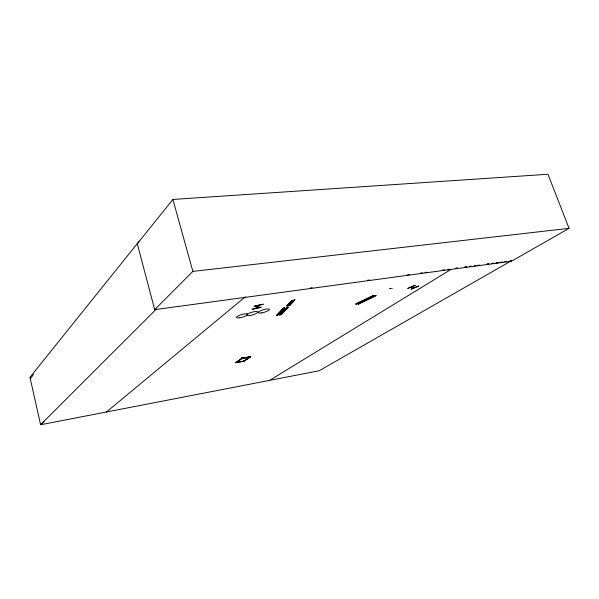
<?xml version="1.0" encoding="UTF-8"?>
<svg xmlns="http://www.w3.org/2000/svg" width="599" height="599" viewBox="0 0 599 599"><rect width="100%" height="100%" fill="white"/><g stroke="black" fill="none" stroke-linecap="round" stroke-linejoin="round"><path stroke-width="0.9" d="M250.053 356.877L243.598 361.242M261.067 307.294L252.067 309.324L261.134 307.122M415.07 287.505L414.388 287.58L414.785 287.632M255.713 308.358L257.577 305.542M256.095 308.223L257.989 305.385M375.775 295.517L358.165 304.015M376.209 295.517L358.651 304.015M356.652 304.022L374.225 295.509M356.165 304.03L373.941 295.517M241.861 358.209L241.771 357.76M250.682 356.577L244.115 361.227L235.437 362.769L241.981 358.105M289.931 305.288L289.512 305.363L294.82 299.829M294.266 299.942L288.965 305.475L294.102 300.092M284.959 307.781L277.786 315.351M288.374 307.115L281.088 314.685M291.968 300.399L286.689 305.917L292.522 300.286M287.677 305.722L287.25 305.819M276.978 315.546L284.181 307.953M280.272 314.872L287.557 307.28M256.185 308.298L258.087 305.43M257.181 308.081L259.157 305.131M263.126 304.322L254.043 306.321L263.238 304.157M30.25 378.643L33.499 374.562M139.193 241.225L29.95 377.303L40.605 424.743L269.602 380.38M172.879 199.445L137.291 243.763L154.692 309.653L511.546 261.201L569.05 228.339L547.973 174.257L172.879 199.445L192.863 271.392L154.692 309.653M286.764 305.917L291.878 300.548M287.063 305.857L292.027 300.384M287.647 305.752L292.582 300.271M289.324 305.408L294.319 299.934M289.909 305.303L294.88 299.822M281.073 314.707L288.411 307.085M44.049 421.269L40.605 424.743L156.324 309.077M106.323 412.119L245.305 296.805M375.753 295.532L358.269 304.03M357.835 304.03L375.408 295.509M355.813 304.06L373.477 295.502L355.784 304.045M257.196 306.77L258.199 306.553M412.097 286.921L411.491 287.011M415.01 287.513L411.76 286.854M243.958 361.175L250.771 356.57L241.929 358.307M242.31 358.254L235.984 362.672L242.318 358.239L242.138 357.655M389.732 288.568C391.267 288.576 389.799 288.044 390.174 288.576M390.645 288.344L390.204 288.344M392.24 288.306L391.574 288.598M277.21 315.508L284.39 307.864M243.568 361.294L249.903 356.772M451.219 269.303L269.565 380.387L319.215 370.736L511.172 260.894L509.322 261.142M412.112 286.906L411.468 286.988L414.635 287.647M418.649 286.015L411.176 289.025M235.482 362.65L244.377 361.047M241.487 358.539L250.255 356.907L241.479 358.516L242.071 358.165M250.569 356.69L241.667 358.329L241.569 357.828M310.192 288.022L312.049 287.767M367.666 280.235L369.516 279.988M407.522 274.836L409.379 274.589M420.498 273.084L422.355 272.83M425.133 272.455L426.99 272.201M442.743 270.067L444.6 269.82M447.378 269.445L449.235 269.191M464.906 267.072L466.748 266.817M469.511 266.443L471.353 266.196M486.927 264.084L488.739 263.837M491.457 263.47L493.269 263.231M495.987 262.856L497.799 262.617M464.959 267.079L466.808 266.832M469.579 266.465L471.428 266.218M474.198 265.844L476.048 265.597M477.897 265.35L479.747 265.102M487.144 264.114L488.986 263.867M491.764 263.493L493.613 263.246M496.384 262.879L498.233 262.632M500.083 262.384L502.853 262.01M504.702 261.763L506.552 261.516M192.863 271.392L569.05 228.339M258.034 306.561L257.091 307.002M411.341 289.107L418.813 286.008M511.389 260.775L511.546 261.201M241.584 357.753L241.756 358.352M259.547 305.056L257.682 307.968L259.577 305.063M283.597 308.043L276.341 315.643L283.597 308.043M286.973 307.369L279.643 314.969L286.973 307.369M287.79 307.205L280.437 314.812L287.834 307.212M415.212 285.244L407.702 288.441L415.212 285.296M457.539 268.067L455.697 268.315L457.561 268.075M239.607 317.784A5.855 1.378 -16.1 0 0 247.724 314.205A5.855 1.378 -16.1 0 0 238.971 315.486A5.855 1.378 -16.1 0 0 239.607 317.784M249.678 315.546A5.833 1.37 -16.2 0 0 257.825 311.967A5.833 1.37 -16.2 0 0 249.154 313.225A5.833 1.37 -16.2 0 0 249.678 315.546M261.254 312.963A5.81 1.355 -16.4 0 0 269.43 309.391A5.81 1.355 -16.4 0 0 260.864 310.634A5.81 1.355 -16.4 0 0 261.254 312.963"/></g></svg>
